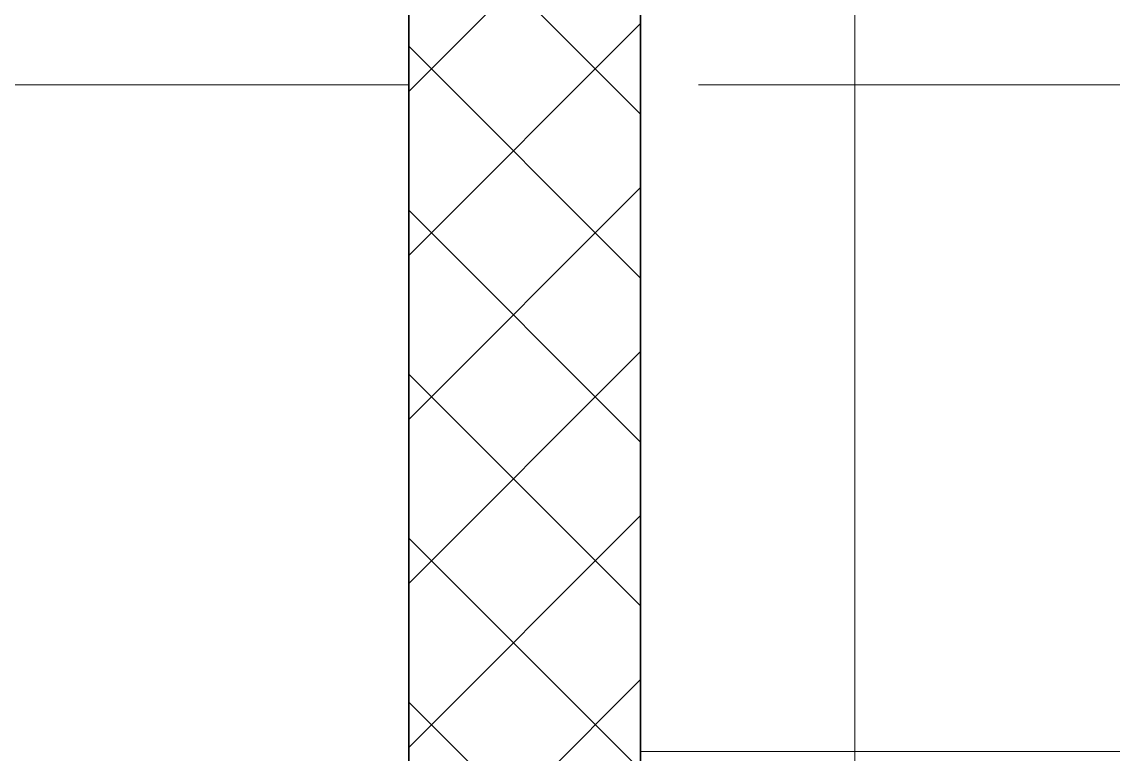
# Model space of a CAD drawing. Extents: x -1132 to 613, y -233 to 616.
# Drawn here: x -796.19 to -777.35, y 334.33 to 346.96 of the extents above; entities that cross this region are included whole.
import ezdxf
from ezdxf.lldxf.tags import DXFTag

# ---------------------------------------------------------------- set-up
doc = ezdxf.new("R2010")
doc.units = 0
doc.layers.get('0').update_dxf_attribs({"lineweight": 13})
doc.layers.add('A-DETL-____-OTLN', color=5, linetype='Continuous', lineweight=9, true_color=0x0000ff)
for name, color, linetype, lineweight in [('A-FLOR-____-OVHD', 7, 'Strichpunkt - Fein', 9), ('A-WALL-____-MCUT', 7, 'Continuous', 35), ('A-WALL-____-PATT', 7, 'Continuous', 35), ('S-GRID-____-OTLN', 7, 'Continuous', 5)]:
    doc.layers.add(name, color=color, linetype=linetype, lineweight=lineweight)
tags = doc.linetypes.add('_Rasterlinie_', pattern=[0.375, 0.2, -0.05, 0.075, -0.05]).pattern_tags.tags
tags[10:11] = [DXFTag(74, 4), DXFTag(75, 0), DXFTag(340, '0'), DXFTag(46, 1.0), DXFTag(50, 0.0), DXFTag(44, 0.0), DXFTag(45, 0.0)]
tags[8:9] = [DXFTag(74, 4), DXFTag(75, 0), DXFTag(340, '0'), DXFTag(46, 1.0), DXFTag(50, 0.0), DXFTag(44, 0.0), DXFTag(45, 0.0)]
tags[6:7] = [DXFTag(74, 4), DXFTag(75, 0), DXFTag(340, '0'), DXFTag(46, 1.0), DXFTag(50, 0.0), DXFTag(44, 0.0), DXFTag(45, 0.0)]
tags[4:5] = [DXFTag(74, 4), DXFTag(75, 0), DXFTag(340, '0'), DXFTag(46, 1.0), DXFTag(50, 0.0), DXFTag(44, 0.0), DXFTag(45, 0.0)]
tags = doc.linetypes.add('Strichliert - Fein', pattern=[0.15, 0.1, -0.05]).pattern_tags.tags
tags[6:7] = [DXFTag(74, 4), DXFTag(75, 0), DXFTag(340, '0'), DXFTag(46, 1.0), DXFTag(50, 0.0), DXFTag(44, 0.0), DXFTag(45, 0.0)]
tags[4:5] = [DXFTag(74, 4), DXFTag(75, 0), DXFTag(340, '0'), DXFTag(46, 1.0), DXFTag(50, 0.0), DXFTag(44, 0.0), DXFTag(45, 0.0)]
tags = doc.linetypes.add('Strichpunkt - Fein', pattern=[0.2, 0.1, -0.05, 0, -0.05]).pattern_tags.tags
tags[10:11] = [DXFTag(74, 4), DXFTag(75, 0), DXFTag(340, '0'), DXFTag(46, 1.0), DXFTag(50, 0.0), DXFTag(44, 0.0), DXFTag(45, 0.0)]
tags[8:9] = [DXFTag(74, 4), DXFTag(75, 0), DXFTag(340, '0'), DXFTag(46, 1.0), DXFTag(50, 0.0), DXFTag(44, 0.0), DXFTag(45, 0.0)]
tags[6:7] = [DXFTag(74, 4), DXFTag(75, 0), DXFTag(340, '0'), DXFTag(46, 1.0), DXFTag(50, 0.0), DXFTag(44, 0.0), DXFTag(45, 0.0)]
tags[4:5] = [DXFTag(74, 4), DXFTag(75, 0), DXFTag(340, '0'), DXFTag(46, 1.0), DXFTag(50, 0.0), DXFTag(44, 0.0), DXFTag(45, 0.0)]

# ---------------------------------------------------------------- blocks, each defined once
blk = doc.blocks.new('Referenz-A0UJ2EK7XE', base_point=(-1124.077, -162.872))
at = {"layer": 'A-DETL-____-OTLN', "color": 0, "linetype": 'Strichliert - Fein', "ltscale": 0.13}
for q in [(-785.506, 333.378), (-770.506, 334.378)]:
    blk.add_line((-785.506, 334.378), q, dxfattribs=at)
at = {"layer": 'A-FLOR-____-OVHD', "color": 0, "linetype": 'Strichpunkt - Fein', "ltscale": 0.13}
for p, q in [((-900.106, 345.878), (-789.506, 345.878)), ((-784.506, 345.878), (-723.506, 345.878))]:
    blk.add_line(p, q, dxfattribs=at)
at = {"layer": 'A-WALL-____-MCUT', "color": 0, "linetype": 'Continuous', "ltscale": 0.35}
for p, q in [((-789.506, 432.978), (-789.506, 321.376)), ((-785.506, 321.376), (-785.506, 383.378))]:
    blk.add_line(p, q, dxfattribs=at)
at = {"layer": 'A-WALL-____-PATT', "color": 0, "linetype": 'Continuous', "lineweight": 9, "ltscale": 0.13}
for p, q in [((-789.506, 345.761), (-785.506, 349.761)), ((-785.506, 345.372), (-789.506, 349.372)), ((-789.506, 342.933), (-785.506, 346.933)), ((-785.506, 342.543), (-789.506, 346.543)), ((-789.506, 340.104), (-785.506, 344.104)), ((-785.506, 339.715), (-789.506, 343.715)), ((-789.506, 337.276), (-785.506, 341.276)), ((-785.506, 336.887), (-789.506, 340.887)), ((-789.506, 334.447), (-785.506, 338.447)), ((-785.506, 334.058), (-789.506, 338.058)), ((-789.506, 331.619), (-785.506, 335.619)), ((-785.506, 331.23), (-789.506, 335.23))]:
    blk.add_line(p, q, dxfattribs=at)
at = {"layer": 'S-GRID-____-OTLN', "color": 0, "linetype": '_Rasterlinie_', "ltscale": 0.13}
blk.add_line((-781.806, -159.103), (-781.806, 585.978), dxfattribs=at)

msp = doc.modelspace()

# ---------------------------------------------------------------- block references
at = {"color": 9, "lineweight": 25, "ltscale": 0.25, "true_color": 0xc0c0c0}
msp.add_blockref('Referenz-A0UJ2EK7XE', (-1124.077, -162.872), dxfattribs=at)

doc.saveas('drawing.dxf')
